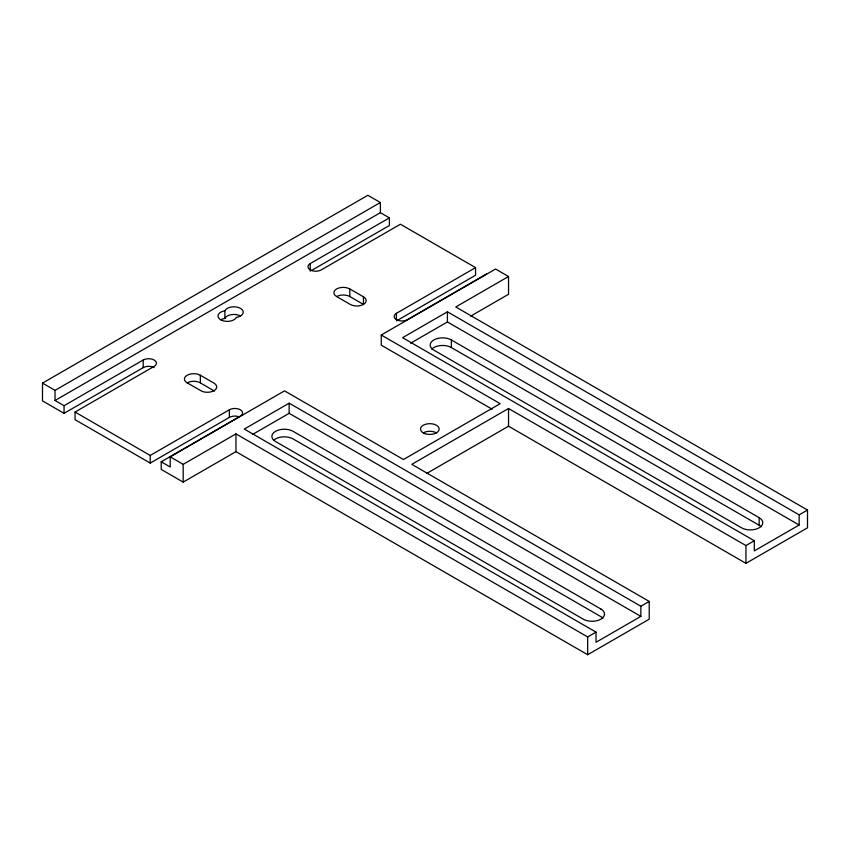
<?xml version="1.0" encoding="UTF-8"?>
<svg xmlns="http://www.w3.org/2000/svg" width="850" height="850" viewBox="0 0 850 850"><rect width="100%" height="100%" fill="white"/><g stroke="black" fill="none" stroke-linecap="round" stroke-linejoin="round"><path stroke-width="1.27" d="M363.449 296.809A9.329 5.387 0 0 1 363.449 304.428L349.817 296.554L349.817 288.947A9.329 5.387 0 0 0 336.632 288.947A9.329 5.387 0 0 0 336.632 296.554L350.264 304.428A9.329 5.387 0 0 0 363.449 304.428L363.449 296.809L349.817 288.947M154.179 367.636A7.767 4.484 0 0 0 143.193 367.636L64.047 413.334L42.5 400.881L42.5 383.116L367.848 195.277L380.375 202.512L380.375 212.67L389.396 217.876L389.396 225.494L311.408 270.523M42.5 383.116L55.027 390.352L380.375 202.512M55.027 390.352L55.027 400.499L380.375 212.67M55.027 400.499L64.047 405.705L143.193 360.017A7.767 4.484 0 0 1 154.179 360.017A7.767 4.484 0 0 1 154.179 366.361L75.044 412.048L75.044 419.677L150.227 463.08L229.362 417.392A7.767 4.484 0 0 1 238.744 416.681M310.261 271.182L310.261 263.564L389.396 217.876M75.044 412.048L150.227 455.451L229.362 409.764A7.767 4.484 0 0 1 240.348 409.764A7.767 4.484 0 0 1 240.348 416.107L161.213 461.805L161.213 469.423L183.186 482.109L235.949 451.647L587.669 654.723L649.219 619.183L649.219 601.418L411.814 464.344L508.534 408.499L745.949 545.572L754.301 540.749L754.301 550.906L799.149 525.013L799.149 514.856L447.419 311.791L402.581 337.684L754.301 540.749M486.561 273.976L407.416 319.664A7.767 4.484 0 0 1 396.429 319.664A7.767 4.484 0 0 1 396.429 313.321L475.564 267.623L475.564 275.241L396.429 320.928M161.213 461.805L170.223 467.001L170.223 456.854L284.527 390.862L403.453 459.521L500.183 403.676L381.257 335.017L381.257 345.174L492.171 409.211M381.257 335.017L495.561 269.025L508.534 276.505L508.534 294.281L470.688 316.126M170.223 456.854L183.186 464.344L235.949 433.882L587.669 636.947L596.031 632.124L596.031 642.271L640.868 616.378L640.868 606.241L289.149 403.166L244.301 429.059L596.031 632.124M508.534 276.505L455.781 306.967L807.5 510.032L807.5 527.808L745.949 563.338L508.534 426.201L508.534 408.499M252.354 434.562L289.149 413.312L640.868 616.378M410.624 343.188L447.419 321.948L799.149 525.013M426.604 473.503L508.534 426.201M640.868 606.241L649.219 601.418M799.149 514.856L807.5 510.032M240.497 316.009A9.329 5.387 0 0 0 224.889 318.421L222.647 318.973A9.329 5.387 0 0 0 220.713 319.823M187.149 382.861L202.034 391.329A9.329 5.387 0 0 0 213.371 391.032L215.018 390.001A9.329 5.387 0 0 0 214.508 383.446L200.334 375.243A9.329 5.387 0 0 0 187.149 375.243A9.329 5.387 0 0 0 187.149 382.861A9.329 5.387 0 0 1 200.334 382.861L212.712 390.118A9.329 5.387 0 0 1 214.508 391.064M475.564 267.623L400.392 224.219L321.247 269.918A7.767 4.484 0 0 1 310.261 269.918A7.767 4.484 0 0 1 310.261 263.564M451.382 339.968L759.135 517.65A12.431 7.183 0 0 1 759.135 527.808A12.431 7.183 0 0 1 741.551 527.808L433.797 350.115A12.431 7.183 0 0 1 433.797 339.968A12.431 7.183 0 0 1 451.382 339.968L451.382 347.565L759.135 525.247A12.431 7.183 0 0 1 761.111 526.734M759.135 517.65L759.135 525.247M745.949 545.572L745.949 563.338M587.669 636.947L587.669 654.723M447.419 311.791L447.419 321.948M396.429 313.321L396.429 319.664M289.149 403.166L289.149 413.312M235.949 433.882L235.949 451.647M229.362 409.764L229.362 417.392M224.889 310.803A9.329 5.387 0 0 0 218.014 316.476A9.329 5.387 0 0 0 226.493 321.374A9.329 5.387 0 0 0 236.321 317.401A9.329 5.387 0 0 0 240.497 308.391A9.329 5.387 0 0 0 224.889 310.813L224.889 318.421M200.334 375.243L200.334 382.861M183.186 464.344L183.186 482.109M150.227 455.451L150.227 463.08M143.193 360.017L143.193 367.636M64.047 405.705L64.047 413.334M602.841 618.109A12.431 7.183 0 0 0 600.865 616.622L293.101 438.94A12.431 7.183 0 0 0 273.541 440.428M431.821 349.053A12.431 7.183 0 0 1 451.382 347.565M423.236 432.862A9.329 5.387 0 0 1 436.433 432.862M336.632 296.554A9.329 5.387 0 0 1 349.817 296.554M600.865 609.014L293.101 431.332A12.431 7.183 0 0 0 275.517 431.332A12.431 7.183 0 0 0 275.517 441.49L583.281 619.172A12.431 7.183 0 0 0 600.865 619.172A12.431 7.183 0 0 0 600.865 609.014M425.17 433.712A9.329 5.387 0 0 0 439.163 429.048A9.329 5.387 0 0 0 425.17 424.384A9.329 5.387 0 0 0 425.17 433.712"/></g></svg>
